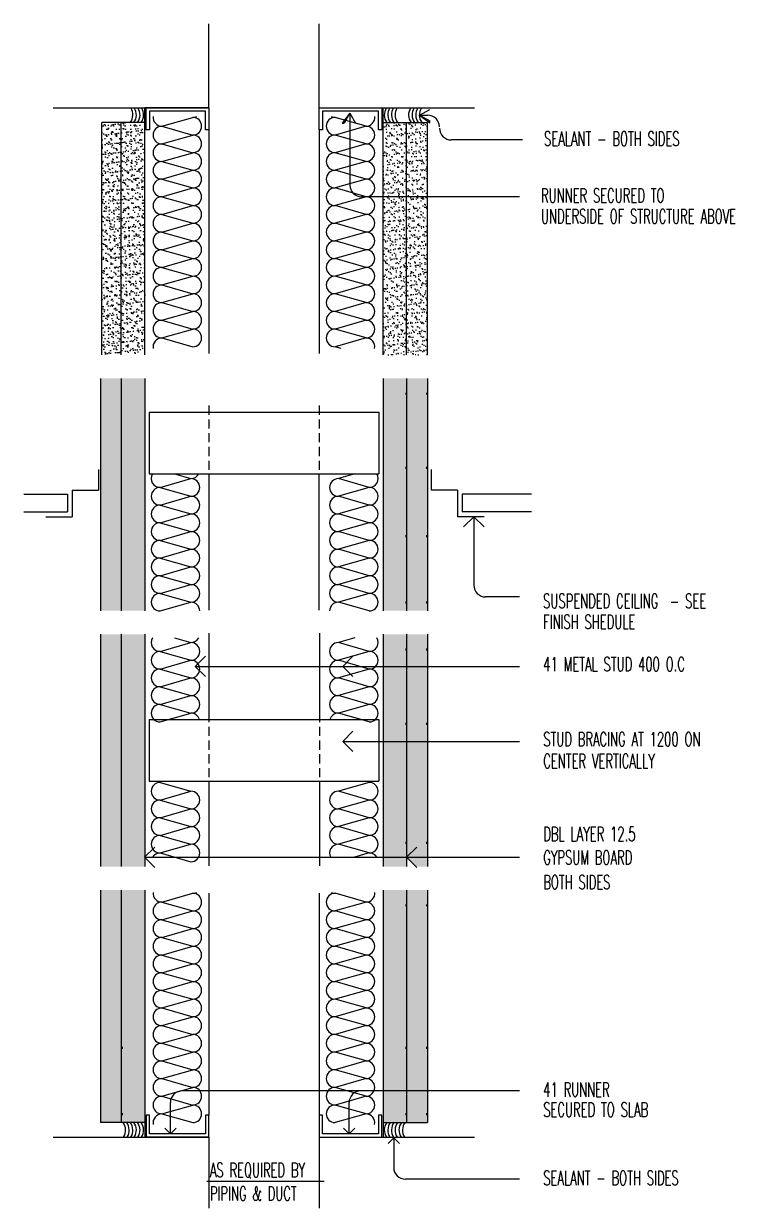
# Model space of a CAD drawing. Extents: x 16745 to 96825, y 100831 to 135285.
# Drawn here: x 32337 to 42012, y 118744 to 134858 of the extents above; entities that cross this region are included whole.
import ezdxf

# ---------------------------------------------------------------- set-up
doc = ezdxf.new("R2010")
doc.units = 0
doc.header["$LTSCALE"] = 1000
doc.header["$MEASUREMENT"] = 0
doc.linetypes.add('HIDDEN2', pattern=[0.1875, 0.125, -0.0625])
for name, color, linetype in [('CON', 6, 'CONTINUOUS'), ('DIM', 2, 'CONTINUOUS'), ('GYP', 1, 'CONTINUOUS'), ('Hatch', 11, 'CONTINUOUS'), ('INSULATION', 2, 'CONTINUOUS'), ('STUD', 7, 'CONTINUOUS'), ('TXT', 2, 'CONTINUOUS'), ('TXT1', 2, 'CONTINUOUS'), ('WALL', 2, 'CONTINUOUS')]:
    doc.layers.add(name, color=color, linetype=linetype)
doc.styles.add('ROMANS', font='ROMANS.SHX', dxfattribs={"height": 100})
pattern_1 = [(37.5, (0, 0), (-3.14967, 96.34119), [0, -76, 0, -85, 0, -81.25]), (7.5, (0, 0), (88.48884, 141.1073), [0, -41, 0, -68.5, 0, -26.25]), (327.5, (-61.5, 0), (155.707093, 0.282953), [0, -25, 0, -90, 0, -117.5]), (317.5, (-61.5, 0), (150.30633, 43.88378), [0, -12.5, 0, -59, 0, -67.5])]

msp = doc.modelspace()

# ---------------------------------------------------------------- hatches: boundary and pattern name
at = {"layer": 'Hatch', "linetype": 'ByBlock'}
h = msp.add_hatch(dxfattribs=at)
h.set_pattern_fill('AR-SAND', color=256, scale=50, style=0)
h.set_pattern_definition(pattern_1)
h.paths.add_polyline_path([(33663.3679, 133511.6556), (33397.8174, 133511.6556), (33397.8174, 130351.6556), (33663.3679, 130351.6556)])
h.paths.add_polyline_path([(33983.3679, 133511.6556), (33663.3679, 133511.6556), (33663.3679, 130351.6556), (33983.3679, 130351.6556)])
h = msp.add_hatch(dxfattribs=at)
h.set_pattern_fill('AR-SAND', color=256, scale=50, style=0)
h.set_pattern_definition(pattern_1)
h.paths.add_polyline_path([(37825.5352, 133511.6556), (37543.3679, 133511.6556), (37543.3679, 132503.3241), (37825.5352, 132503.3241)])
h.paths.add_polyline_path([(37543.3679, 133511.6556), (37223.3679, 133511.6556), (37223.3679, 133341.6556), (37223.3679, 132503.3241), (37543.3679, 132503.3241)])
h.paths.add_polyline_path([(37543.3679, 132503.3241), (37223.3679, 132503.3241), (37223.3679, 130351.6556), (37543.3679, 130351.6556)])
h.paths.add_polyline_path([(37825.5352, 132503.3241), (37543.3679, 132503.3241), (37543.3679, 130351.6556), (37825.5352, 130351.6556)])
h = msp.add_hatch(dxfattribs=at)
h.set_pattern_fill('AR-SAND', color=256, scale=50, style=0)
h.set_pattern_definition(pattern_1)
h.paths.add_polyline_path([(33663.3679, 130031.6556), (33382.2722, 130031.6556), (33382.2722, 126871.6556), (33663.3679, 126871.6556)])
h.paths.add_polyline_path([(33983.3679, 130031.6556), (33663.3679, 130031.6556), (33663.3679, 126871.6556), (33983.3679, 126871.6556)])
h.paths.add_polyline_path([(37543.3679, 130031.6556), (37223.3679, 130031.6556), (37223.3679, 126871.6556), (37543.3679, 126871.6556)])
h.paths.add_polyline_path([(37825.5352, 130031.6556), (37543.3679, 130031.6556), (37543.3679, 126871.6556), (37825.5352, 126871.6556)])
h = msp.add_hatch(dxfattribs=at)
h.set_pattern_fill('AR-SAND', color=256, scale=50, style=0)
h.set_pattern_definition(pattern_1)
h.paths.add_polyline_path([(33663.3679, 126551.6556), (33382.2722, 126551.6556), (33382.2722, 123391.6556), (33663.3679, 123391.6556)])
h.paths.add_polyline_path([(33983.3679, 126551.6556), (33663.3679, 126551.6556), (33663.3679, 123391.6556), (33983.3679, 123391.6556), (33983.3679, 123515.7498), (33980.2126, 123518.9051), (33983.3679, 123522.0604)])
h.paths.add_polyline_path([(37543.3679, 125094.1823), (37223.3679, 125094.1823), (37223.3679, 123518.9051), (37543.3679, 123518.9051)])
h.paths.add_polyline_path([(37543.3679, 126115.4376), (37223.3679, 126115.4376), (37223.3679, 125094.1823), (37543.3679, 125094.1823)])
h.paths.add_polyline_path([(37543.3679, 126551.6556), (37223.3679, 126551.6556), (37223.3679, 126115.4376), (37543.3679, 126115.4376)])
h.paths.add_polyline_path([(37826.0214, 126551.6556), (37543.3679, 126551.6556), (37543.3679, 126115.4376), (37826.0214, 126115.4376)])
h.paths.add_polyline_path([(37826.0214, 126115.4376), (37543.3679, 126115.4376), (37543.3679, 125094.1823), (37826.0214, 125094.1823)])
h.paths.add_polyline_path([(37826.0214, 125094.1823), (37543.3679, 125094.1823), (37543.3679, 123518.9051), (37549.2219, 123518.9051), (37826.0214, 123518.9051)])
h.paths.add_polyline_path([(37543.3679, 123518.9051), (37223.3679, 123518.9051), (37223.3679, 123391.6556), (37543.3679, 123391.6556)])
h.paths.add_polyline_path([(37826.0214, 123518.9051), (37549.2219, 123518.9051), (37543.3679, 123518.9051), (37670.6175, 123391.6556), (37826.0214, 123391.6556)])
h = msp.add_hatch(dxfattribs=at)
h.set_pattern_fill('AR-SAND', color=256, scale=50, style=0)
h.set_pattern_definition(pattern_1)
h.paths.add_polyline_path([(33663.3679, 123071.6556), (33382.2722, 123071.6556), (33382.2722, 119911.6556), (33663.3679, 119911.6556)])
h.paths.add_polyline_path([(33983.3679, 123071.6556), (33663.3679, 123071.6556), (33663.3679, 119911.6556), (33983.3679, 119911.6556)])
h.paths.add_polyline_path([(37543.3679, 123071.6556), (37223.3679, 123071.6556), (37223.3679, 120341.2498), (37543.3679, 120341.2498)])
h.paths.add_polyline_path([(37826.358, 123071.6556), (37543.3679, 123071.6556), (37543.3679, 120341.2498), (37826.358, 120341.2498)])
h.paths.add_polyline_path([(37543.3679, 120341.2498), (37223.3679, 120341.2498), (37223.3679, 119911.6556), (37543.3679, 119911.6556)])
h.paths.add_polyline_path([(37826.358, 120341.2498), (37543.3679, 120341.2498), (37543.3679, 119911.6556), (37826.358, 119911.6556)])

# ---------------------------------------------------------------- linework, layer by layer
at = {"layer": 'CON', "color": 6}
for p, q in [((33355.6291, 128791.6556), (33355.6291, 128511.6556)), ((37876.2601, 128791.6556), (37876.2601, 128511.6556)), ((32336.9949, 128455.6556), (32931.6291, 128455.6556)), ((32931.6291, 128455.6556), (32931.6291, 128215.6556)), ((32995.6291, 128511.6556), (32995.6291, 128151.6556)), ((32995.6291, 128511.6556), (33355.6291, 128511.6556)), ((38236.2601, 128511.6556), (37876.2601, 128511.6556)), ((38236.2601, 128511.6556), (38236.2601, 128151.6556)), ((38300.2601, 128455.6556), (38300.2601, 128215.6556)), ((39242.6825, 128455.6556), (38300.2601, 128455.6556)), ((32336.9949, 128215.6556), (32931.6291, 128215.6556)), ((32635.6291, 128151.6556), (32995.6291, 128151.6556)), ((38596.2601, 128151.6556), (38236.2601, 128151.6556)), ((39242.6825, 128215.6556), (38300.2601, 128215.6556))]:
    msp.add_line(p, q, dxfattribs=at)
at = {"layer": 'DIM', "linetype": 'Continuous'}
msp.add_line((34828.8201, 119112.1241), (36420.2089, 119112.1241), dxfattribs=at)
at = {"layer": 'GYP', "color": 1}
for p, q in [((37531.7989, 130545.7715), (37531.7989, 130571.9534)), ((37813.9661, 130545.7715), (37813.9661, 130571.9534)), ((37531.7989, 129837.5397), (37531.7989, 129811.3577)), ((37813.9661, 129837.5397), (37813.9661, 129811.3577)), ((37531.7989, 128827.7649), (37531.7989, 128801.5829)), ((37813.9661, 128827.7649), (37813.9661, 128801.5829)), ((37531.7989, 127899.8638), (37531.7989, 127873.6818)), ((37813.9661, 127899.8638), (37813.9661, 127873.6818)), ((37531.7989, 126997.9199), (37531.7989, 126971.7379)), ((37813.9661, 126997.9199), (37813.9661, 126971.7379)), ((37531.7989, 126357.5397), (37531.7989, 126331.3577)), ((37814.4524, 126357.5397), (37814.4524, 126331.3577)), ((37531.7989, 125347.7649), (37531.7989, 125321.5829)), ((37814.4524, 125347.7649), (37814.4524, 125321.5829)), ((37531.7989, 122877.5397), (37531.7989, 122851.3577)), ((37814.789, 122877.5397), (37814.789, 122851.3577)), ((33674.937, 120939.8638), (33674.937, 120913.6818)), ((37531.7989, 120939.8638), (37531.7989, 120913.6818)), ((37814.789, 120939.8638), (37814.789, 120913.6818)), ((33674.937, 120037.9199), (33674.937, 120011.7379)), ((37531.7989, 120037.9199), (37531.7989, 120011.7379)), ((37814.789, 120037.9199), (37814.789, 120011.7379))]:
    msp.add_line(p, q, dxfattribs=at)
at = {"layer": 'INSULATION'}
for p, q in [((34215.7729, 133463.1078), (34636.223, 133583.1078)), ((34215.7729, 133463.1078), (34636.223, 133343.1078)), ((36990.9629, 133463.1078), (36570.5128, 133583.1078)), ((36990.9629, 133463.1078), (36570.5128, 133343.1078)), ((34215.7729, 133223.1078), (34636.223, 133343.1078)), ((36990.9629, 133223.1078), (36570.5128, 133343.1078)), ((34215.7729, 133223.1078), (34636.223, 133103.1078)), ((34215.7729, 133223.1078), (34636.223, 133103.1078)), ((34215.7729, 132983.1078), (34636.223, 133103.1078)), ((34215.7729, 132983.1078), (34636.223, 133103.1078)), ((36990.9629, 133223.1078), (36570.5128, 133103.1078)), ((36990.9629, 133223.1078), (36570.5128, 133103.1078)), ((36990.9629, 132983.1078), (36570.5128, 133103.1078)), ((36990.9629, 132983.1078), (36570.5128, 133103.1078)), ((34215.7729, 132983.1078), (34636.223, 132863.1078)), ((36990.9629, 132983.1078), (36570.5128, 132863.1078)), ((34215.7729, 132743.1078), (34636.223, 132863.1078)), ((36990.9629, 132743.1078), (36570.5128, 132863.1078)), ((34215.7729, 132743.1078), (34636.223, 132623.1078)), ((34215.7729, 132503.1078), (34636.223, 132623.1078)), ((36990.9629, 132743.1078), (36570.5128, 132623.1078)), ((36990.9629, 132503.1078), (36570.5128, 132623.1078)), ((34215.7729, 132503.1078), (34636.223, 132383.1078)), ((36990.9629, 132503.1078), (36570.5128, 132383.1078)), ((34215.7729, 132263.1078), (34636.223, 132383.1078)), ((36990.9629, 132263.1078), (36570.5128, 132383.1078)), ((34215.7729, 132263.1078), (34636.223, 132143.1078)), ((34215.7729, 132023.1078), (34636.223, 132143.1078)), ((36990.9629, 132263.1078), (36570.5128, 132143.1078)), ((36990.9629, 132023.1078), (36570.5128, 132143.1078)), ((34215.7729, 132023.1078), (34636.223, 131903.1078)), ((36990.9629, 132023.1078), (36570.5128, 131903.1078)), ((34215.7729, 131783.1078), (34636.223, 131903.1078)), ((36990.9629, 131783.1078), (36570.5128, 131903.1078)), ((34215.7729, 131783.1078), (34636.223, 131663.1078)), ((34215.7729, 131543.1078), (34636.223, 131663.1078)), ((36990.9629, 131783.1078), (36570.5128, 131663.1078)), ((36990.9629, 131543.1078), (36570.5128, 131663.1078)), ((34215.7729, 131543.1078), (34636.223, 131423.1078)), ((34215.7729, 131543.1078), (34636.223, 131423.1078)), ((36990.9629, 131543.1078), (36570.5128, 131423.1078)), ((36990.9629, 131543.1078), (36570.5128, 131423.1078)), ((34215.7729, 131303.1078), (34636.223, 131423.1078)), ((34215.7729, 131303.1078), (34636.223, 131423.1078)), ((36990.9629, 131303.1078), (36570.5128, 131423.1078)), ((36990.9629, 131303.1078), (36570.5128, 131423.1078)), ((34215.7729, 131303.1078), (34636.223, 131183.1078)), ((34215.7729, 131063.1078), (34636.223, 131183.1078)), ((34215.7729, 131063.1078), (34636.223, 131183.1078)), ((36990.9629, 131303.1078), (36570.5128, 131183.1078)), ((36990.9629, 131063.1078), (36570.5128, 131183.1078)), ((36990.9629, 131063.1078), (36570.5128, 131183.1078)), ((34215.7729, 131063.1078), (34636.223, 130943.1078)), ((36990.9629, 131063.1078), (36570.5128, 130943.1078)), ((34215.7729, 130823.1078), (34636.223, 130943.1078)), ((36990.9629, 130823.1078), (36570.5128, 130943.1078)), ((34215.7729, 130823.1078), (34636.223, 130703.1078)), ((34215.7729, 130583.1078), (34636.223, 130703.1078)), ((36990.9629, 130823.1078), (36570.5128, 130703.1078)), ((36990.9629, 130583.1078), (36570.5128, 130703.1078)), ((34215.7729, 130583.1078), (34636.223, 130463.1078)), ((36990.9629, 130583.1078), (36570.5128, 130463.1078)), ((36651.5975, 130439.9656), (36570.5128, 130463.1078)), ((34190.1498, 128548.8017), (34610.5998, 128668.8017)), ((34386.161, 128732.8585), (34610.5998, 128668.8017)), ((36840.2418, 128732.8585), (36615.8029, 128668.8017)), ((37036.253, 128548.8017), (36615.8029, 128668.8017)), ((34190.1498, 128548.8017), (34610.5998, 128428.8017)), ((37036.253, 128548.8017), (36615.8029, 128428.8017)), ((34190.1498, 128308.8017), (34610.5998, 128428.8017)), ((34190.1498, 128308.8017), (34610.5998, 128188.8017)), ((37036.253, 128308.8017), (36615.8029, 128428.8017)), ((37036.253, 128308.8017), (36615.8029, 128188.8017)), ((34190.1498, 128068.8017), (34610.5998, 128188.8017)), ((37036.253, 128068.8017), (36615.8029, 128188.8017)), ((34190.1498, 128068.8017), (34610.5998, 127948.8017)), ((34190.1498, 127828.8017), (34610.5998, 127948.8017)), ((37036.253, 128068.8017), (36615.8029, 127948.8017)), ((37036.253, 127828.8017), (36615.8029, 127948.8017)), ((34190.1498, 127828.8017), (34610.5998, 127708.8017)), ((37036.253, 127828.8017), (36615.8029, 127708.8017)), ((34190.1498, 127588.8017), (34610.5998, 127708.8017)), ((37036.253, 127588.8017), (36615.8029, 127708.8017)), ((34190.1498, 127588.8017), (34610.5998, 127468.8017)), ((34190.1498, 127588.8017), (34610.5998, 127468.8017)), ((34190.1498, 127348.8017), (34610.5998, 127468.8017)), ((34190.1498, 127348.8017), (34610.5998, 127468.8017)), ((37036.253, 127588.8017), (36615.8029, 127468.8017)), ((37036.253, 127588.8017), (36615.8029, 127468.8017)), ((37036.253, 127348.8017), (36615.8029, 127468.8017)), ((37036.253, 127348.8017), (36615.8029, 127468.8017)), ((34190.1498, 127348.8017), (34610.5998, 127228.8017)), ((37036.253, 127348.8017), (36615.8029, 127228.8017)), ((34190.1498, 127108.8017), (34610.5998, 127228.8017)), ((34190.1498, 127108.8017), (34610.5998, 127228.8017)), ((37036.253, 127108.8017), (36615.8029, 127228.8017)), ((37036.253, 127108.8017), (36615.8029, 127228.8017)), ((34190.1498, 127108.8017), (34610.5998, 126988.8017)), ((34190.1498, 126868.8017), (34610.5998, 126988.8017)), ((37036.253, 127108.8017), (36615.8029, 126988.8017)), ((37036.253, 126868.8017), (36615.8029, 126988.8017)), ((34386.161, 126502.8035), (34610.5998, 126438.7468)), ((36840.2418, 126502.8035), (36615.8029, 126438.7468)), ((34190.1498, 126318.7468), (34610.5998, 126438.7468)), ((37036.253, 126318.7468), (36615.8029, 126438.7468)), ((34190.1498, 126318.7468), (34610.5998, 126198.7468)), ((34190.1498, 126078.7468), (34610.5998, 126198.7468)), ((37036.253, 126318.7468), (36615.8029, 126198.7468)), ((37036.253, 126078.7468), (36615.8029, 126198.7468)), ((34190.1498, 126078.7468), (34610.5998, 125958.7468)), ((37036.253, 126078.7468), (36615.8029, 125958.7468)), ((34190.1498, 125838.7468), (34610.5998, 125958.7468)), ((37036.253, 125838.7468), (36615.8029, 125958.7468)), ((34190.1498, 125838.7468), (34610.5998, 125718.7468)), ((34190.1498, 125598.7468), (34610.5998, 125718.7468)), ((37036.253, 125838.7468), (36615.8029, 125718.7468)), ((37036.253, 125598.7468), (36615.8029, 125718.7468)), ((34190.1498, 125598.7468), (34610.5998, 125478.7468)), ((37036.253, 125598.7468), (36615.8029, 125478.7468)), ((34190.1498, 125358.7468), (34610.5998, 125478.7468)), ((37036.253, 125358.7468), (36615.8029, 125478.7468)), ((34190.1498, 124536.7525), (34610.5998, 124416.7525)), ((34190.1498, 124296.7525), (34610.5998, 124416.7525)), ((37036.253, 124536.7525), (36615.8029, 124416.7525)), ((37036.253, 124296.7525), (36615.8029, 124416.7525)), ((34190.1498, 124296.7525), (34610.5998, 124176.7525)), ((37036.253, 124296.7525), (36615.8029, 124176.7525)), ((34190.1498, 124056.7525), (34610.5998, 124176.7525)), ((37036.253, 124056.7525), (36615.8029, 124176.7525)), ((34190.1498, 124056.7525), (34610.5998, 123936.7525)), ((34190.1498, 123816.7525), (34610.5998, 123936.7525)), ((37036.253, 124056.7525), (36615.8029, 123936.7525)), ((37036.253, 123816.7525), (36615.8029, 123936.7525)), ((34190.1498, 123816.7525), (34610.5998, 123696.7525)), ((34190.1498, 123816.7525), (34610.5998, 123696.7525)), ((37036.253, 123816.7525), (36615.8029, 123696.7525)), ((37036.253, 123816.7525), (36615.8029, 123696.7525)), ((34190.1498, 123576.7525), (34610.5998, 123696.7525)), ((34190.1498, 123576.7525), (34610.5998, 123696.7525)), ((37036.253, 123576.7525), (36615.8029, 123696.7525)), ((37036.253, 123576.7525), (36615.8029, 123696.7525)), ((34190.1498, 123576.7525), (34610.5998, 123456.7525)), ((37036.253, 123576.7525), (36833.5702, 123518.9051)), ((34215.7729, 122908.5092), (34636.223, 123028.5092)), ((36990.9629, 122908.5092), (36570.5128, 123028.5092)), ((34215.7729, 122908.5092), (34636.223, 122788.5092)), ((36990.9629, 122908.5092), (36570.5128, 122788.5092)), ((34215.7729, 122668.5092), (34636.223, 122788.5092)), ((34215.7729, 122668.5092), (34636.223, 122548.5092)), ((34215.7729, 122668.5092), (34636.223, 122548.5092)), ((36990.9629, 122668.5092), (36570.5128, 122788.5092)), ((36990.9629, 122668.5092), (36570.5128, 122548.5092)), ((36990.9629, 122668.5092), (36570.5128, 122548.5092)), ((34215.7729, 122428.5092), (34636.223, 122548.5092)), ((34215.7729, 122428.5092), (34636.223, 122548.5092)), ((36990.9629, 122428.5092), (36570.5128, 122548.5092)), ((36990.9629, 122428.5092), (36570.5128, 122548.5092)), ((34215.7729, 122428.5092), (34636.223, 122308.5092)), ((34215.7729, 122188.5092), (34636.223, 122308.5092)), ((36990.9629, 122428.5092), (36570.5128, 122308.5092)), ((36990.9629, 122188.5092), (36570.5128, 122308.5092)), ((34215.7729, 122188.5092), (34636.223, 122068.5092)), ((36990.9629, 122188.5092), (36570.5128, 122068.5092)), ((34215.7729, 121948.5092), (34636.223, 122068.5092)), ((36990.9629, 121948.5092), (36570.5128, 122068.5092)), ((34215.7729, 121948.5092), (34636.223, 121828.5092)), ((34215.7729, 121708.5092), (34636.223, 121828.5092)), ((36990.9629, 121948.5092), (36570.5128, 121828.5092)), ((36990.9629, 121708.5092), (36570.5128, 121828.5092)), ((34215.7729, 121708.5092), (34636.223, 121588.5092)), ((36990.9629, 121708.5092), (36570.5128, 121588.5092)), ((34215.7729, 121468.5092), (34636.223, 121588.5092)), ((36990.9629, 121468.5092), (36570.5128, 121588.5092)), ((34215.7729, 121468.5092), (34636.223, 121348.5092)), ((34215.7729, 121228.5092), (34636.223, 121348.5092)), ((36990.9629, 121468.5092), (36570.5128, 121348.5092)), ((36990.9629, 121228.5092), (36570.5128, 121348.5092)), ((34215.7729, 121228.5092), (34636.223, 121108.5092)), ((36990.9629, 121228.5092), (36570.5128, 121108.5092)), ((34215.7729, 120988.5092), (34636.223, 121108.5092)), ((36990.9629, 120988.5092), (36570.5128, 121108.5092)), ((34215.7729, 120988.5092), (34636.223, 120868.5092)), ((34215.7729, 120988.5092), (34636.223, 120868.5092)), ((34215.7729, 120748.5092), (34636.223, 120868.5092)), ((34215.7729, 120748.5092), (34636.223, 120868.5092)), ((36990.9629, 120988.5092), (36570.5128, 120868.5092)), ((36990.9629, 120988.5092), (36570.5128, 120868.5092)), ((36990.9629, 120748.5092), (36570.5128, 120868.5092)), ((36990.9629, 120748.5092), (36570.5128, 120868.5092)), ((34215.7729, 120748.5092), (34636.223, 120628.5092)), ((36990.9629, 120748.5092), (36570.5128, 120628.5092)), ((34215.7729, 120508.5092), (34636.223, 120628.5092)), ((34215.7729, 120508.5092), (34636.223, 120628.5092)), ((36990.9629, 120508.5092), (36570.5128, 120628.5092)), ((36990.9629, 120508.5092), (36570.5128, 120628.5092)), ((34215.7729, 120508.5092), (34636.223, 120388.5092)), ((34215.7729, 120268.5092), (34636.223, 120388.5092)), ((36990.9629, 120508.5092), (36570.5128, 120388.5092)), ((36990.9629, 120268.5092), (36570.5128, 120388.5092)), ((34215.7729, 120268.5092), (34636.223, 120148.5092)), ((36990.9629, 120268.5092), (36570.5128, 120148.5092)), ((34215.7729, 120028.5092), (34636.223, 120148.5092)), ((36990.9629, 120028.5092), (36570.5128, 120148.5092)), ((34215.7729, 120028.5092), (34636.223, 119908.5092)), ((36990.9629, 120028.5092), (36570.5128, 119908.5092))]:
    msp.add_line(p, q, dxfattribs=at)
for centre, start, end in [((34215.7729, 133583.1078), 174.19978143, 270), ((34636.223, 133703.1078), 270, 295.9809292), ((36570.5128, 133703.1078), 244.0190708, 270), ((36990.9629, 133583.1078), 270, 5.80021857), ((34215.7729, 133343.1078), 90, 270), ((34636.223, 133463.1078), 270, 90), ((36570.5128, 133463.1078), 90, 270), ((36990.9629, 133343.1078), 270, 90), ((34636.223, 133223.1078), 270, 90), ((36570.5128, 133223.1078), 90, 270), ((34215.7729, 133103.1078), 90, 270), ((34636.223, 132983.1078), 270, 90), ((36570.5128, 132983.1078), 90, 270), ((36990.9629, 133103.1078), 270, 90), ((34215.7729, 132863.1078), 90, 270), ((36990.9629, 132863.1078), 270, 90), ((34636.223, 132743.1078), 270, 90), ((36570.5128, 132743.1078), 90, 270), ((34215.7729, 132623.1078), 90, 270), ((34636.223, 132503.1078), 270, 90), ((36570.5128, 132503.1078), 90, 270), ((36990.9629, 132623.1078), 270, 90), ((34215.7729, 132383.1078), 90, 270), ((36990.9629, 132383.1078), 270, 90), ((34636.223, 132263.1078), 270, 90), ((36570.5128, 132263.1078), 90, 270), ((34215.7729, 132143.1078), 90, 270), ((34636.223, 132023.1078), 270, 90), ((36570.5128, 132023.1078), 90, 270), ((36990.9629, 132143.1078), 270, 90), ((34215.7729, 131903.1078), 90, 270), ((36990.9629, 131903.1078), 270, 90), ((34636.223, 131783.1078), 270, 90), ((36570.5128, 131783.1078), 90, 270), ((34215.7729, 131663.1078), 90, 270), ((34636.223, 131543.1078), 270, 90), ((36570.5128, 131543.1078), 90, 270), ((36990.9629, 131663.1078), 270, 90), ((34215.7729, 131423.1078), 90, 270), ((36990.9629, 131423.1078), 270, 90), ((34636.223, 131303.1078), 270, 90), ((36570.5128, 131303.1078), 90, 270), ((34215.7729, 131183.1078), 90, 270), ((34636.223, 131063.1078), 270, 90), ((36570.5128, 131063.1078), 90, 270), ((36990.9629, 131183.1078), 270, 90), ((34215.7729, 130943.1078), 90, 270), ((36990.9629, 130943.1078), 270, 90), ((34636.223, 130823.1078), 270, 90), ((36570.5128, 130823.1078), 90, 270), ((34215.7729, 130703.1078), 90, 270), ((34636.223, 130583.1078), 270, 90), ((36570.5128, 130583.1078), 90, 270), ((36990.9629, 130703.1078), 270, 90), ((34215.7729, 130463.1078), 90, 191.11928076), ((36990.9629, 130463.1078), 348.88071924, 90), ((34190.1498, 128668.8017), 147.73701569, 270), ((34610.5998, 128788.8017), 270, 332.2124873), ((34610.5998, 128548.8017), 270, 90), ((36615.8029, 128548.8017), 90, 270), ((37036.253, 128668.8017), 270, 32.26298431), ((34190.1498, 128428.8017), 90, 270), ((37036.253, 128428.8017), 270, 90), ((34190.1498, 128188.8017), 90, 270), ((34610.5998, 128308.8017), 270, 90), ((36615.8029, 128308.8017), 90, 270), ((37036.253, 128188.8017), 270, 90), ((34610.5998, 128068.8017), 270, 90), ((36615.8029, 128068.8017), 90, 270), ((34190.1498, 127948.8017), 90, 270), ((34610.5998, 127828.8017), 270, 90), ((36615.8029, 127828.8017), 90, 270), ((37036.253, 127948.8017), 270, 90), ((34190.1498, 127708.8017), 90, 270), ((37036.253, 127708.8017), 270, 90), ((34610.5998, 127588.8017), 270, 90), ((36615.8029, 127588.8017), 90, 270), ((34190.1498, 127468.8017), 90, 270), ((34610.5998, 127348.8017), 270, 90), ((36615.8029, 127348.8017), 90, 270), ((37036.253, 127468.8017), 270, 90), ((34190.1498, 127228.8017), 90, 270), ((37036.253, 127228.8017), 270, 90), ((34610.5998, 127108.8017), 270, 90), ((36615.8029, 127108.8017), 90, 270), ((34190.1498, 126988.8017), 90, 270), ((34610.5998, 126868.8017), 1.36274074, 90), ((36615.8029, 126868.8017), 90, 178.63725926), ((37036.253, 126988.8017), 270, 90), ((34190.1498, 126438.7468), 147.73701569, 270), ((34610.5998, 126558.7468), 270, 332.2124873), ((37036.253, 126438.7468), 270, 32.26298431), ((34610.5998, 126318.7468), 270, 90), ((36615.8029, 126318.7468), 90, 270), ((34190.1498, 126198.7468), 90, 270), ((34610.5998, 126078.7468), 270, 90), ((36615.8029, 126078.7468), 90, 270), ((37036.253, 126198.7468), 270, 90), ((34190.1498, 125958.7468), 90, 270), ((37036.253, 125958.7468), 270, 90), ((34610.5998, 125838.7468), 270, 90), ((36615.8029, 125838.7468), 90, 270), ((34190.1498, 125718.7468), 90, 270), ((34610.5998, 125598.7468), 270, 90), ((36615.8029, 125598.7468), 90, 270), ((37036.253, 125718.7468), 270, 90), ((34190.1498, 125478.7468), 90, 270), ((37036.253, 125478.7468), 270, 90), ((34610.5998, 125358.7468), 15.91671506, 90), ((36615.8029, 125358.7468), 90, 164.08328494), ((34190.1498, 124416.7525), 90, 270), ((34610.5998, 124296.7525), 270, 90), ((36615.8029, 124296.7525), 90, 270), ((37036.253, 124416.7525), 270, 90), ((34190.1498, 124176.7525), 90, 270), ((37036.253, 124176.7525), 270, 90), ((34610.5998, 124056.7525), 270, 90), ((36615.8029, 124056.7525), 90, 270), ((34190.1498, 123936.7525), 90, 270), ((34610.5998, 123816.7525), 270, 90), ((36615.8029, 123816.7525), 90, 270), ((37036.253, 123936.7525), 270, 90), ((34190.1498, 123696.7525), 90, 270), ((37036.253, 123696.7525), 270, 90), ((34610.5998, 123576.7525), 270, 90), ((36615.8029, 123576.7525), 90, 208.82012526), ((34190.1498, 123456.7525), 90, 148.80592511), ((37036.253, 123456.7525), 31.19407489, 90), ((34215.7729, 123028.5092), 174.19978143, 270), ((34636.223, 123148.5092), 270, 295.9809292), ((34636.223, 122908.5092), 270, 90), ((36570.5128, 122908.5092), 90, 270), ((36570.5128, 123148.5092), 244.0190708, 270), ((36990.9629, 123028.5092), 270, 5.80021857), ((34215.7729, 122788.5092), 90, 270), ((36990.9629, 122788.5092), 270, 90), ((34215.7729, 122548.5092), 90, 270), ((34636.223, 122668.5092), 270, 90), ((36570.5128, 122668.5092), 90, 270), ((36990.9629, 122548.5092), 270, 90), ((34636.223, 122428.5092), 270, 90), ((36570.5128, 122428.5092), 90, 270), ((34215.7729, 122308.5092), 90, 270), ((34636.223, 122188.5092), 270, 90), ((36570.5128, 122188.5092), 90, 270), ((36990.9629, 122308.5092), 270, 90), ((34215.7729, 122068.5092), 90, 270), ((36990.9629, 122068.5092), 270, 90), ((34636.223, 121948.5092), 270, 90), ((36570.5128, 121948.5092), 90, 270), ((34215.7729, 121828.5092), 90, 270), ((34636.223, 121708.5092), 270, 90), ((36570.5128, 121708.5092), 90, 270), ((36990.9629, 121828.5092), 270, 90), ((34215.7729, 121588.5092), 90, 270), ((36990.9629, 121588.5092), 270, 90), ((34636.223, 121468.5092), 270, 90), ((36570.5128, 121468.5092), 90, 270), ((34215.7729, 121348.5092), 90, 270), ((34636.223, 121228.5092), 270, 90), ((36570.5128, 121228.5092), 90, 270), ((36990.9629, 121348.5092), 270, 90), ((34215.7729, 121108.5092), 90, 270), ((36990.9629, 121108.5092), 270, 90), ((34636.223, 120988.5092), 270, 90), ((36570.5128, 120988.5092), 90, 270), ((34215.7729, 120868.5092), 90, 270), ((34636.223, 120748.5092), 270, 90), ((36570.5128, 120748.5092), 90, 270), ((36990.9629, 120868.5092), 270, 90), ((34215.7729, 120628.5092), 90, 270), ((36990.9629, 120628.5092), 270, 90), ((34636.223, 120508.5092), 270, 90), ((36570.5128, 120508.5092), 90, 270), ((34215.7729, 120388.5092), 90, 270), ((34636.223, 120268.5092), 270, 90), ((36570.5128, 120268.5092), 90, 270), ((36990.9629, 120388.5092), 270, 90), ((34215.7729, 120148.5092), 90, 270), ((36990.9629, 120148.5092), 270, 90), ((34636.223, 120028.5092), 270, 90), ((36570.5128, 120028.5092), 90, 270), ((34215.7729, 119908.5092), 90, 191.11928076), ((36990.9629, 119908.5092), 348.88071924, 90)]:
    msp.add_arc(centre, 120, start, end, dxfattribs=at)
at = {"layer": 'STUD'}
for points in [[(34809.3679, 133414.9291), (34809.3679, 133667.6556), (34045.9981, 133667.6556), (34045.9981, 133414.8479), (34001.9981, 133414.8479), (34001.9981, 133711.6556), (34853.3679, 133711.6556), (34853.3679, 133414.9291)], [(37160.7377, 133414.9291), (37160.7377, 133667.6556), (36397.3679, 133667.6556), (36397.3679, 133414.8479), (36353.3679, 133414.8479), (36353.3679, 133711.6556), (37204.7377, 133711.6556), (37204.7377, 133414.9291)], [(34809.3679, 120008.3821), (34809.3679, 119755.6556), (34045.9981, 119755.6556), (34045.9981, 120008.4633), (34001.9981, 120008.4633), (34001.9981, 119711.6556), (34853.3679, 119711.6556), (34853.3679, 120008.3821)], [(37160.7377, 120008.3821), (37160.7377, 119755.6556), (36397.3679, 119755.6556), (36397.3679, 120008.4633), (36353.3679, 120008.4633), (36353.3679, 119711.6556), (37204.7377, 119711.6556), (37204.7377, 120008.3821)]]:
    msp.add_lwpolyline(points, close=True, dxfattribs=at)
at = {"layer": 'TXT'}
for p, q in [((36770.9673, 133642.2546), (36664.8289, 133503.5219)), ((36770.9673, 133642.2546), (36692.7093, 133503.5219)), ((36770.9673, 133642.2546), (36849.2253, 133503.5219)), ((37719.0014, 133612.9576), (37857.7341, 133691.2156)), ((37719.0014, 133612.9576), (37857.7341, 133534.6997)), ((37719.0014, 133612.9576), (37857.7341, 133506.8192)), ((36664.8289, 133503.5219), (36692.7093, 133503.5219)), ((37857.7341, 133506.8192), (37857.7341, 133534.6997))]:
    msp.add_line(p, q, dxfattribs=at)
at = {"layer": 'TXT', "color": 7}
for p, q in [((36770.9673, 133642.2546), (36770.9673, 132663.3241)), ((37719.0014, 133612.9576), (37830.539, 133612.9576)), ((34853.3679, 133414.9291), (34853.3679, 130369.9808)), ((36353.3679, 133414.8479), (36353.3679, 130369.9808)), ((39120.6955, 133276.1081), (38150.539, 133276.1081)), ((39077.7963, 132503.3241), (36930.9673, 132503.3241)), ((34043.3679, 129572.8585), (37163.3679, 129572.8585)), ((34043.3679, 129572.8585), (34043.3679, 128732.8585)), ((37163.3679, 129572.8585), (37163.3679, 128732.8585)), ((34043.3679, 128732.8585), (37163.3679, 128732.8585)), ((34853.3679, 128732.8585), (34853.3679, 126878.2029)), ((36351.6043, 128732.8585), (36351.6043, 126878.2029)), ((38457.0898, 128151.6556), (38457.0898, 127219.1665)), ((39077.7963, 127059.1665), (38617.0898, 127059.1665)), ((34853.3679, 126564.8414), (34853.3679, 125391.6556)), ((36359.295, 126564.8414), (36359.295, 125391.6556)), ((34668.6849, 126115.4376), (37073.3691, 126115.4376)), ((36674.6271, 126115.4376), (39079.3114, 126115.4376)), ((34043.3679, 125391.6556), (37163.3679, 125391.6556)), ((34043.3679, 125391.6556), (34043.3679, 124551.6556)), ((37163.3679, 125391.6556), (37163.3679, 124551.6556)), ((36674.6271, 125094.1823), (39079.3114, 125094.1823)), ((34043.3679, 124551.6556), (37163.3679, 124551.6556)), ((34853.3679, 124551.6556), (34853.3679, 123402.8042)), ((36359.295, 124551.6556), (36359.295, 123402.8042)), ((33980.2126, 123518.9051), (37549.2219, 123518.9051)), ((37549.2219, 123518.9051), (39079.3114, 123518.9051)), ((34853.3679, 123031.7067), (34853.3679, 120008.3821)), ((36353.3679, 123031.7067), (36353.3679, 120008.4633)), ((39079.3114, 120341.2498), (34491.2065, 120341.2498)), ((34331.2065, 119755.6556), (34331.2065, 120181.2498)), ((36760.9835, 119755.6556), (36760.9835, 120181.2498)), ((37367.7329, 119698.2153), (37367.7329, 119299.3424)), ((39079.3114, 119139.3424), (37527.7329, 119139.3424))]:
    msp.add_line(p, q, dxfattribs=at)
at = {"layer": 'TXT', "color": 1}
for p, q in [((37531.7989, 123726.4542), (37531.7989, 123700.2723)), ((37814.4524, 123726.4542), (37814.4524, 123700.2723))]:
    msp.add_line(p, q, dxfattribs=at)
at = {"layer": 'TXT', "color": 7}
for centre, start, end in [((37830.539, 133452.9576), 0, 90), ((38150.539, 133436.1081), 180, 270), ((36930.9673, 132663.3241), 180, 270), ((38617.0898, 127219.1665), 180, 270), ((34491.2065, 120181.2498), 90, 180), ((36920.9835, 120181.2498), 90, 180), ((37527.7329, 119299.3424), 180, 270)]:
    msp.add_arc(centre, 160, start, end, dxfattribs=at)
at = {"layer": 'TXT1', "linetype": 'HIDDEN2'}
for p, q in [((34854.992, 129663.0834), (34854.992, 128732.8585)), ((36354.5644, 129663.0834), (36354.5644, 128732.8585)), ((34854.992, 125481.8805), (34854.992, 124551.6556)), ((36360.4915, 125481.8805), (36360.4915, 124551.6556))]:
    msp.add_line(p, q, dxfattribs=at)
at = {"layer": 'WALL', "color": 6}
for p, q in [((34853.3679, 133711.6556), (34853.3679, 134857.5886)), ((36353.3679, 133711.6556), (36353.3679, 134857.5886)), ((32739.0465, 133711.6556), (34853.3679, 133711.6556)), ((33983.3679, 133341.6556), (33983.3679, 133711.6556)), ((34853.3679, 133711.6556), (33983.3679, 133711.6556)), ((36353.3679, 133711.6556), (38467.6893, 133711.6556)), ((36353.3679, 133711.6556), (37223.3679, 133711.6556)), ((37223.3679, 133341.6556), (37223.3679, 133711.6556)), ((33397.8174, 130351.6556), (33397.8174, 133511.6556)), ((33983.3679, 133511.6556), (33397.8174, 133511.6556)), ((33663.3679, 130351.6556), (33663.3679, 133511.6556)), ((33983.3679, 130351.6556), (33983.3679, 133511.6556)), ((33983.3679, 130351.6556), (33983.3679, 133511.6556)), ((37223.3679, 130351.6556), (37223.3679, 133511.6556)), ((37223.3679, 133511.6556), (37825.5352, 133511.6556)), ((37543.3679, 130351.6556), (37543.3679, 133511.6556)), ((37825.5352, 130351.6556), (37825.5352, 133511.6556)), ((33382.2722, 130031.6556), (33382.2722, 126871.6556)), ((33663.3679, 130031.6556), (33663.3679, 126871.6556)), ((33983.3679, 130031.6556), (33983.3679, 126871.6556)), ((37223.3679, 130031.6556), (37223.3679, 126871.6556)), ((37543.3679, 130031.6556), (37543.3679, 126871.6556)), ((37825.5352, 130031.6556), (37825.5352, 126871.6556)), ((38457.0898, 128151.2539), (38318.3571, 128012.5212)), ((38457.0898, 128151.2539), (38595.8225, 128012.5212)), ((33382.2722, 126551.6556), (33382.2722, 123391.6556)), ((33663.3679, 126551.6556), (33663.3679, 123391.6556)), ((33983.3679, 126551.6556), (33983.3679, 123391.6556)), ((37223.3679, 126551.6556), (37223.3679, 123391.6556)), ((37543.3679, 126551.6556), (37543.3679, 123391.6556)), ((37826.0214, 126551.6556), (37826.0214, 123391.6556)), ((34668.6849, 126115.4376), (34807.4177, 126254.1703)), ((36674.6271, 126115.4376), (36813.3599, 126254.1703)), ((34668.6849, 126115.4376), (34807.4177, 125976.7049)), ((36674.6271, 126115.4376), (36813.3599, 125976.7049)), ((36674.6271, 125094.1823), (36813.3599, 125232.915)), ((36674.6271, 125094.1823), (36813.3599, 124955.4496)), ((33980.2126, 123518.9051), (34118.9453, 123657.6379)), ((37543.3679, 123518.9051), (37682.1006, 123657.6379)), ((33980.2126, 123518.9051), (34118.9453, 123380.1724)), ((37543.3679, 123518.9051), (37682.1006, 123380.1724)), ((33382.2722, 123071.6556), (33382.2722, 119911.6556)), ((33663.3679, 123071.6556), (33663.3679, 119911.6556)), ((33983.3679, 123071.6556), (33983.3679, 119911.6556)), ((33983.3679, 123071.6556), (33983.3679, 119911.6556)), ((37223.3679, 123071.6556), (37223.3679, 119911.6556)), ((37543.3679, 123071.6556), (37543.3679, 119911.6556)), ((37826.358, 123071.6556), (37826.358, 119911.6556)), ((33983.3679, 120081.6556), (33983.3679, 119711.6556)), ((37223.3679, 120081.6556), (37223.3679, 119711.6556)), ((33983.3679, 119911.6556), (33382.2722, 119911.6556)), ((33983.3679, 119911.6556), (33663.3679, 119911.6556)), ((37223.3679, 119911.6556), (37826.358, 119911.6556)), ((37223.3679, 119911.6556), (37543.3679, 119911.6556)), ((34331.2065, 119755.6556), (34254.158, 119832.7041)), ((34331.2065, 119755.6556), (34408.255, 119832.7041)), ((36760.9835, 119755.6556), (36683.935, 119832.7041)), ((36760.9835, 119755.6556), (36838.032, 119832.7041)), ((32739.0465, 119711.6556), (34853.3679, 119711.6556)), ((34853.3679, 119711.6556), (33983.3679, 119711.6556)), ((34853.3679, 119711.6556), (34853.3679, 118743.526)), ((36353.3679, 119711.6556), (38467.6893, 119711.6556)), ((36353.3679, 119711.6556), (36353.3679, 118743.526)), ((36353.3679, 119711.6556), (37223.3679, 119711.6556)), ((37367.7329, 119700.6008), (37290.6844, 119623.5523)), ((37367.7329, 119700.6008), (37444.7814, 119623.5523))]:
    msp.add_line(p, q, dxfattribs=at)
for centre, start, end in [((33644.3475, 133615.9958), 323.76194612, 32.8172878), ((33692.7935, 133615.9958), 323.76194612, 32.8172878), ((33741.9475, 133615.9958), 323.76194612, 32.8172878), ((33790.3935, 133615.9958), 323.76194612, 32.8172878), ((37416.3423, 133615.9958), 147.1827122, 216.23805388), ((37464.7883, 133615.9958), 147.1827122, 216.23805388), ((37513.9423, 133615.9958), 147.1827122, 216.23805388), ((37562.3883, 133615.9958), 147.1827122, 216.23805388), ((37746.0788, 133615.9958), 147.1827122, 216.23805388), ((37794.5249, 133615.9958), 147.1827122, 216.23805388), ((37843.6788, 133615.9958), 147.1827122, 216.23805388), ((37892.1249, 133615.9958), 147.1827122, 216.23805388), ((33546.4033, 119807.3153), 327.1827122, 36.23805388), ((33594.8493, 119807.3153), 327.1827122, 36.23805388), ((33644.3475, 119807.3153), 327.1827122, 36.23805388), ((33692.7935, 119807.3153), 327.1827122, 36.23805388), ((33741.9475, 119807.3153), 327.1827122, 36.23805388), ((33790.3935, 119807.3153), 327.1827122, 36.23805388), ((37416.3423, 119807.3153), 143.76194612, 212.8172878), ((37464.7883, 119807.3153), 143.76194612, 212.8172878), ((37513.9423, 119807.3153), 143.76194612, 212.8172878), ((37562.3883, 119807.3153), 143.76194612, 212.8172878), ((37615.3892, 119807.3153), 143.76194612, 212.8172878), ((37663.8352, 119807.3153), 143.76194612, 212.8172878)]:
    msp.add_arc(centre, 176.5064, start, end, dxfattribs=at)

# ---------------------------------------------------------------- texts
at = {"layer": 'TXT', "color": 2, "style": 'ROMANS', "width": 0.6}
for s, p in [('SEALANT - BOTH SIDES', (39411.6047, 133196.969)), ('RUNNER SECURED TO', (39370.6072, 132424.185)), ('UNDERSIDE OF STRUCTURE ABOVE', (39370.6072, 132141.6597)), ('SUSPENDED CEILING  - SEE', (39399.0609, 126908.0936)), ('FINISH SHEDULE', (39399.0609, 126625.5683)), ('41 METAL STUD 400 O.C', (39400.576, 126050.1423)), ('STUD BRACING AT 1200 ON', (39400.576, 125028.887)), ('CENTER VERTICALLY', (39400.576, 124731.7726)), ('DBL LAYER 12.5', (39400.576, 123739.1953)), ('GYPSUM BOARD', (39400.576, 123418.4553)), ('BOTH SIDES', (39400.576, 123082.9666)), ('41 RUNNER ', (39400.576, 120262.1107)), ('SECURED TO SLAB', (39400.576, 119989.7786)), ('AS REQUIRED BY', (34868.3883, 119168.1667)), ('SEALANT - BOTH SIDES', (39400.576, 119060.2034)), ('PIPING & DUCT', (34868.3883, 118848.9035))]:
    msp.add_text(s, height=192, dxfattribs=at).set_placement(p)

doc.saveas('drawing.dxf')
